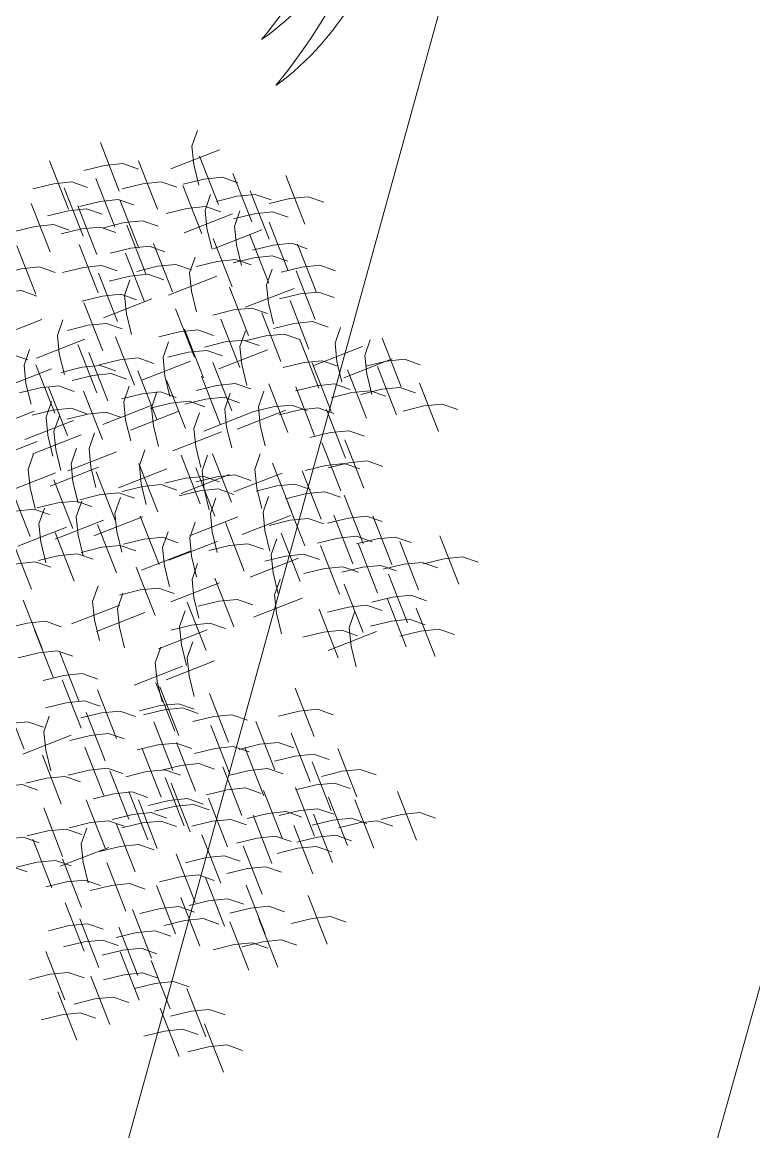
# Model space of a CAD drawing. Header units: millimetres. Extents: x 474016 to 477875, y 2288607 to 2292200.
# Drawn here: x 474496.41 to 474502.93, y 2289372.06 to 2289381.96 of the extents above; entities that cross this region are included whole.
import ezdxf

# ---------------------------------------------------------------- set-up
doc = ezdxf.new("R2010")
doc.units = ezdxf.units.MM
doc.header["$LTSCALE"] = 50
for name, color, linetype, lineweight in [('BANQUETA', 251, 'Continuous', 5), ('EXT', 3, 'Continuous', 5), ('JARDIN-HP', 64, 'Continuous', 5), ('JARDINES', 98, 'Continuous', 13)]:
    doc.layers.add(name, color=color, linetype=linetype, lineweight=lineweight)

# ---------------------------------------------------------------- blocks, each defined once
blk = doc.blocks.new('Plarbol-031')
for points in [[(0.1874, 2.608325), (0.40975, 2.455225)], [(0.197575, 2.439975), (0.2719, 2.521925), (0.34495, 2.5829), (0.428175, 2.60515)], [(-0.158175, 2.3142), (-0.240125, 2.388525), (-0.301075, 2.461575), (-0.3233, 2.5448)], [(-0.326475, 2.304025), (-0.173425, 2.526375)], [(-0.239475, 2.44125), (-0.01715, 2.28815)], [(-0.229325, 2.2729), (-0.155, 2.35485), (-0.08195, 2.415825), (0.001275, 2.438075)], [(-0.046375, 2.464125), (0.175975, 2.311025)], [(-0.0362, 2.295775), (0.038125, 2.377725), (0.111175, 2.4387), (0.1944, 2.46095)], [(0.07815, 2.43935), (0.300475, 2.28625)], [(0.0883, 2.271), (0.162625, 2.35295), (0.235675, 2.413925), (0.3189, 2.436175)], [(0.0845, 2.07725), (0.00255, 2.151575), (-0.058425, 2.224625), (-0.080675, 2.30785)], [(0.089575, 2.082975), (0.242675, 2.3053)], [(0.257925, 2.093125), (0.175975, 2.16745), (0.115, 2.2405), (0.09275, 2.323725)], [(0.250925, 2.3593), (0.473275, 2.2062)], [(0.2611, 2.19095), (0.335425, 2.2729), (0.408475, 2.3339), (0.4917, 2.356125)], [(0.43705, 2.347875), (0.6594, 2.194775)], [(0.447225, 2.179525), (0.52155, 2.261475), (0.5946, 2.32245), (0.677825, 2.3447)], [(-0.226775, 2.26655), (-0.00445, 2.11345)], [(-0.2166, 2.0982), (-0.142275, 2.18015), (-0.069225, 2.24115), (0.013975, 2.263375)], [(-0.08385, 2.067075), (0.06925, 2.289425)], [(0.20455, 2.2494), (0.4269, 2.0963)], [(0.214725, 2.08105), (0.28905, 2.163), (0.3621, 2.224), (0.445325, 2.246225)], [(-0.705725, 2.211275), (-0.4834, 2.0582)], [(-0.695575, 2.04295), (-0.62125, 2.1249), (-0.548175, 2.185875), (-0.464975, 2.2081)], [(-0.488475, 2.244325), (-0.266125, 2.091225)], [(-0.4783, 2.075975), (-0.403975, 2.157925), (-0.330925, 2.2189), (-0.247725, 2.24115)], [(0.50885, 2.228425), (0.731175, 2.07535)], [(0.519, 2.0601), (0.593325, 2.14205), (0.666375, 2.203025), (0.7496, 2.22525)], [(1.074225, 2.189675), (1.29655, 2.0366)], [(0.39705, 1.925425), (0.550125, 2.14775)], [(0.565375, 1.935575), (0.483425, 2.0099), (0.42245, 2.082975), (0.400225, 2.166175)], [(1.024025, 1.907625), (1.177125, 2.129975)], [(1.192375, 1.9178), (1.110425, 1.992125), (1.04945, 2.065175), (1.0272, 2.1484)], [(1.084375, 2.02135), (1.1587, 2.1033), (1.23175, 2.164275), (1.314975, 2.1865)], [(0.057175, 2.1268), (0.279525, 1.9737)], [(0.06735, 1.95845), (0.141675, 2.0404), (0.214725, 2.101375), (0.29795, 2.123625)], [(0.56855, 2.0836), (0.7909, 1.9305)], [(0.578725, 1.91525), (0.65305, 1.9972), (0.7261, 2.0582), (0.809325, 2.080425)], [(0.860125, 1.873975), (1.013225, 2.0963)], [(1.028475, 1.884125), (0.946525, 1.95845), (0.88555, 2.0315), (0.863325, 2.114725)], [(1.36515, 2.105825), (1.5875, 1.95275)], [(1.375325, 1.9375), (1.44965, 2.01945), (1.5227, 2.080425), (1.605925, 2.10265)], [(-0.6206, 2.044225), (-0.398275, 1.891125)], [(-0.61045, 1.875875), (-0.536125, 1.957825), (-0.463075, 2.0188), (-0.37985, 2.04105)], [(-0.45545, 2.022625), (-0.233125, 1.869525)], [(-0.445275, 1.854275), (-0.37095, 1.936225), (-0.2979, 1.9972), (-0.2147, 2.01945)], [(1.135825, 2.055025), (1.358175, 1.901925)], [(1.146, 1.886675), (1.220325, 1.968625), (1.293375, 2.0296), (1.3766, 2.051825)], [(-0.8709, 1.985125), (-0.64855, 1.83205)], [(-0.860725, 1.8168), (-0.7864, 1.89875), (-0.71335, 1.959725), (-0.630125, 1.98195)], [(0.031125, 1.753275), (0.184225, 1.9756)], [(0.199475, 1.763425), (0.117525, 1.83775), (0.05655, 1.9108), (0.0343, 1.994025)], [(0.268725, 1.96545), (0.49105, 1.81235)], [(0.278875, 1.7971), (0.3532, 1.87905), (0.42625, 1.940025), (0.509475, 1.962275)], [(-0.729875, 1.912075), (-0.507525, 1.758975)], [(-0.7197, 1.74375), (-0.645375, 1.8257), (-0.572325, 1.886675), (-0.4891, 1.9089)], [(-0.3519, 1.93305), (-0.129575, 1.77995)], [(-0.341725, 1.7647), (-0.2674, 1.84665), (-0.194375, 1.907625), (-0.11115, 1.929875)], [(-0.18485, 1.9324), (0.0375, 1.779325)], [(-0.174675, 1.764075), (-0.10035, 1.846025), (-0.0273, 1.907), (0.0559, 1.929225)], [(0.483425, 1.9483), (0.705775, 1.7952)], [(0.4936, 1.77995), (0.567925, 1.8619), (0.640975, 1.922875), (0.7242, 1.945125)], [(0.7242, 1.944475), (0.946525, 1.791375)], [(0.73435, 1.77615), (0.808675, 1.858075), (0.881725, 1.919075), (0.96495, 1.9413)], [(1.01705, 1.954), (1.239375, 1.800925)], [(1.0272, 1.785675), (1.101525, 1.867625), (1.174575, 1.9286), (1.2578, 1.950825)], [(-0.6187, 1.873325), (-0.39635, 1.720225)], [(-0.608525, 1.705), (-0.5342, 1.78695), (-0.46115, 1.847925), (-0.37795, 1.87015)], [(0.8449, 1.880325), (1.067225, 1.727225)], [(0.85505, 1.711975), (0.929375, 1.793925), (1.002425, 1.8549), (1.08565, 1.87715)], [(-0.275675, 1.809175), (-0.05335, 1.656075)], [(-0.2655, 1.640825), (-0.1912, 1.722775), (-0.11815, 1.78375), (-0.034925, 1.806)], [(0.32525, 1.80345), (0.5476, 1.65035)], [(0.335425, 1.635125), (0.40975, 1.71705), (0.4828, 1.77805), (0.566025, 1.800275)], [(0.4612, 1.58365), (0.6143, 1.806)], [(0.62955, 1.593825), (0.5476, 1.66815), (0.4866, 1.7412), (0.464375, 1.824425)], [(-0.826425, 1.7482), (-0.6041, 1.5951)], [(-0.81625, 1.57985), (-0.74195, 1.6618), (-0.668875, 1.722775), (-0.585675, 1.745)], [(0.843625, 1.729125), (1.06595, 1.576025)], [(-0.50055, 1.711975), (-0.2782, 1.558875)], [(-0.490375, 1.543625), (-0.41605, 1.625575), (-0.343, 1.686575), (-0.259775, 1.7088)], [(-0.18295, 1.4674), (-0.02985, 1.68975)], [(-0.0146, 1.477575), (-0.09655, 1.5519), (-0.157525, 1.62495), (-0.179775, 1.708175)], [(0.100375, 1.71515), (0.322725, 1.56205)], [(0.11055, 1.546825), (0.184875, 1.62875), (0.257925, 1.68975), (0.34115, 1.711975)], [(0.853775, 1.5608), (0.9281, 1.642725), (1.001175, 1.703725), (1.084375, 1.72595)], [(1.041825, 1.720875), (1.26415, 1.567775)], [(1.051975, 1.552525), (1.1263, 1.634475), (1.19935, 1.69545), (1.282575, 1.7177)], [(-0.3341, 1.64465), (-0.1118, 1.49155)], [(-0.32395, 1.4763), (-0.249625, 1.55825), (-0.1766, 1.619225), (-0.093375, 1.641475)], [(0.1982, 1.653525), (0.42055, 1.50045)], [(0.208375, 1.4852), (0.2827, 1.56715), (0.35575, 1.628125), (0.438975, 1.65035)], [(0.884275, 1.387375), (0.802325, 1.4617), (0.74135, 1.53475), (0.7191, 1.61795)], [(0.720375, 1.664325), (0.942725, 1.51125)], [(0.73055, 1.496), (0.804875, 1.57795), (0.877925, 1.638925), (0.96115, 1.66115)], [(1.20825, 1.644), (1.4306, 1.4909)], [(1.218425, 1.475675), (1.29275, 1.557625), (1.3658, 1.6186), (1.449025, 1.640825)], [(0.4161, 1.593175), (0.638425, 1.4401)], [(0.42625, 1.42485), (0.500575, 1.5068), (0.57365, 1.567775), (0.65685, 1.59)], [(0.715925, 1.3772), (0.869025, 1.59955)], [(1.117425, 1.5665), (1.33975, 1.4134)], [(1.127575, 1.398175), (1.2019, 1.4801), (1.27495, 1.5411), (1.358175, 1.563325)], [(-0.764175, 1.525225), (-0.541825, 1.372125)], [(-0.754, 1.356875), (-0.679675, 1.438825), (-0.606625, 1.4998), (-0.5234, 1.52205)], [(0.163275, 1.311775), (0.316375, 1.5341)], [(0.3316, 1.321925), (0.24965, 1.39625), (0.188675, 1.469325), (0.16645, 1.552525)], [(0.40785, 1.501075), (0.630175, 1.347975)], [(0.418, 1.332725), (0.492325, 1.414675), (0.565375, 1.475675), (0.6486, 1.4979)], [(0.7458, 1.281275), (0.66385, 1.3556), (0.60285, 1.42865), (0.580625, 1.511875)], [(1.896225, 1.5087), (2.118575, 1.3556)], [(1.9064, 1.34035), (1.980725, 1.4223), (2.053775, 1.4833), (2.137, 1.505525)], [(-0.311875, 1.476925), (-0.08955, 1.32385)], [(-0.3017, 1.3086), (-0.2274, 1.39055), (-0.15435, 1.451525), (-0.07115, 1.47375)], [(0.57745, 1.271125), (0.73055, 1.49345)], [(-0.075575, 1.421025), (0.14675, 1.26795)], [(-0.065425, 1.2527), (0.0089, 1.33465), (0.08195, 1.395625), (0.165175, 1.41785)], [(0.26935, 1.382925), (0.4917, 1.229825)], [(1.1155, 1.388), (1.33785, 1.2349)], [(1.125675, 1.21965), (1.2, 1.3016), (1.27305, 1.3626), (1.356275, 1.384825)], [(1.366425, 1.40515), (1.588775, 1.25205)], [(1.3766, 1.2368), (1.450925, 1.31875), (1.523975, 1.37975), (1.6072, 1.401975)], [(1.55065, 1.3988), (1.773, 1.2457)], [(1.560825, 1.23045), (1.63515, 1.3124), (1.7082, 1.3734), (1.791425, 1.395625)], [(-0.7629, 1.2025), (-0.688575, 1.28445), (-0.615525, 1.34545), (-0.5323, 1.367675)], [(-0.186125, 1.10975), (-0.26805, 1.184075), (-0.329025, 1.25715), (-0.35125, 1.34035)], [(0.119425, 1.339725), (0.341775, 1.186625)], [(0.1296, 1.171375), (0.203925, 1.253325), (0.276975, 1.3143), (0.3602, 1.33655)], [(0.279525, 1.214575), (0.35385, 1.296525), (0.4269, 1.3575), (0.510125, 1.37975)], [(0.6702, 1.10785), (0.58825, 1.182175), (0.527275, 1.255225), (0.505025, 1.33845)], [(1.05135, 1.10785), (0.9694, 1.182175), (0.908425, 1.255225), (0.886175, 1.33845)], [(0.9656, 1.33465), (1.187925, 1.18155)], [(0.97575, 1.1663), (1.050075, 1.24825), (1.123125, 1.309225), (1.20635, 1.331475)], [(1.739325, 1.367675), (1.96165, 1.214575)], [(1.749475, 1.199325), (1.8238, 1.281275), (1.896875, 1.342275), (1.980075, 1.3645)], [(-0.596475, 1.057675), (-0.443375, 1.28)], [(-0.354425, 1.0996), (-0.201375, 1.321925)], [(-0.215975, 1.27875), (0.00635, 1.12565)], [(-0.2058, 1.1104), (-0.1315, 1.19235), (-0.058425, 1.253325), (0.024775, 1.27555)], [(-0.145475, 1.27555), (0.076875, 1.122475)], [(-0.1353, 1.107225), (-0.060975, 1.189175), (0.012075, 1.25015), (0.0953, 1.272375)], [(0.2592, 1.0634), (0.412275, 1.285725)], [(0.427525, 1.07355), (0.345575, 1.147875), (0.2846, 1.220925), (0.262375, 1.30415)], [(0.50185, 1.0977), (0.65495, 1.320025)], [(0.883, 1.0977), (1.0361, 1.320025)], [(1.38105, 1.2889), (1.603375, 1.1358)], [(1.3912, 1.12055), (1.465525, 1.2025), (1.538575, 1.2635), (1.6218, 1.285725)], [(0.12325, 1.007475), (0.27635, 1.229825)], [(0.2916, 1.01765), (0.20965, 1.091975), (0.14865, 1.165025), (0.126425, 1.24825)], [(1.1225, 1.226), (1.344825, 1.072925)], [(1.13265, 1.057675), (1.206975, 1.139625), (1.28005, 1.2006), (1.36325, 1.222825)], [(1.570975, 1.23555), (1.793325, 1.08245)], [(1.58115, 1.0672), (1.655475, 1.14915), (1.728525, 1.210125), (1.81175, 1.232375)], [(0.660675, 0.938875), (0.813775, 1.161225)], [(0.829, 0.94905), (0.747075, 1.023375), (0.686075, 1.096425), (0.66385, 1.17965)], [(0.681, 1.199975), (0.903325, 1.046875)], [(0.69115, 1.031625), (0.765475, 1.113575), (0.83855, 1.17455), (0.92175, 1.1968)], [(1.041825, 0.938875), (1.194925, 1.161225)], [(1.21015, 0.94905), (1.128225, 1.023375), (1.067225, 1.096425), (1.045, 1.17965)], [(1.786325, 1.193625), (2.008675, 1.040525)], [(1.7965, 1.025275), (1.870825, 1.107225), (1.943875, 1.1682), (2.0271, 1.19045)], [(-0.4116, 0.87535), (-0.258525, 1.0977)], [(-0.2433, 0.885525), (-0.325225, 0.95985), (-0.3862, 1.0329), (-0.408425, 1.116125)], [(-0.0559, 1.094525), (0.16645, 0.941425)], [(0.550775, 1.102775), (0.7731, 0.949675)], [(0.560925, 0.934425), (0.63525, 1.016375), (0.708325, 1.077375), (0.791525, 1.0996)], [(1.411525, 1.1193), (1.633875, 0.9662)], [(1.4217, 0.95095), (1.496025, 1.0329), (1.569075, 1.093875), (1.6523, 1.116125)], [(2.00485, 1.128825), (2.2272, 0.975725)], [(2.015025, 0.960475), (2.08935, 1.042425), (2.1624, 1.1034), (2.245625, 1.12565)], [(-0.6168, 0.9014), (-0.542475, 0.98335), (-0.469425, 1.044325), (-0.3862, 1.066575)], [(-0.33665, 1.0691), (-0.114325, 0.916)], [(-0.326475, 0.900775), (-0.25215, 0.9827), (-0.179125, 1.0437), (-0.095925, 1.065925)], [(-0.045725, 0.926175), (0.0286, 1.008125), (0.10165, 1.0691), (0.184875, 1.09135)], [(0.649225, 1.0907), (0.871575, 0.9376)], [(0.6594, 0.922375), (0.733725, 1.0043), (0.806775, 1.0653), (0.89, 1.087525)], [(1.20635, 1.05895), (1.428675, 0.90585)], [(1.216525, 0.8906), (1.290825, 0.97255), (1.3639, 1.033525), (1.4471, 1.055775)], [(1.851125, 1.0869), (2.073475, 0.9338)], [(1.8613, 0.91855), (1.935625, 1.0005), (2.008675, 1.061475), (2.091875, 1.083725)], [(-0.21725, 1.010025), (0.0051, 0.856925)], [(-0.207075, 0.841675), (-0.13275, 0.923625), (-0.0597, 0.984625), (0.023525, 1.00685)], [(0.3748, 0.780075), (0.5279, 1.0024)], [(0.54315, 0.790225), (0.4612, 0.86455), (0.400225, 0.9376), (0.377975, 1.020825)], [(0.819475, 0.780075), (0.972575, 1.0024)], [(0.987825, 0.790225), (0.905875, 0.86455), (0.8449, 0.9376), (0.82265, 1.020825)], [(1.200625, 0.780075), (1.353725, 1.0024)], [(1.368975, 0.790225), (1.287025, 0.86455), (1.22605, 0.9376), (1.2038, 1.020825)], [(1.624975, 1.022725), (1.847325, 0.869625)], [(1.63515, 0.8544), (1.709475, 0.93635), (1.782525, 0.997325), (1.86575, 1.01955)], [(-0.16705, 0.71655), (-0.013975, 0.938875)], [(0.001275, 0.7267), (-0.080675, 0.801025), (-0.14165, 0.874075), (-0.163875, 0.9573)], [(0.109275, 0.706375), (0.262375, 0.928725)], [(0.277625, 0.71655), (0.195675, 0.790875), (0.134675, 0.863925), (0.11245, 0.94715)], [(0.39195, 0.94395), (0.6143, 0.790875)], [(0.402125, 0.775625), (0.47645, 0.857575), (0.5495, 0.91855), (0.632725, 0.940775)], [(0.935725, 0.941425), (1.158075, 0.788325)], [(0.9459, 0.773075), (1.020225, 0.855025), (1.093275, 0.916), (1.1765, 0.93825)], [(1.9172, 0.7013), (1.83525, 0.775625), (1.77425, 0.848675), (1.752025, 0.9319)], [(-0.36205, 0.642225), (-0.209, 0.86455)], [(-0.091475, 0.6778), (0.061625, 0.900125)], [(0.076875, 0.68795), (-0.005075, 0.762275), (-0.06605, 0.835325), (-0.0883, 0.91855)], [(1.74885, 0.691125), (1.90195, 0.913475)], [(0.07625, 0.58885), (0.229325, 0.8112)], [(0.244575, 0.599025), (0.162625, 0.67335), (0.10165, 0.7464), (0.079425, 0.829625)], [(0.8017, 0.6149), (0.9548, 0.83725)], [(0.970025, 0.625075), (0.8881, 0.6994), (0.8271, 0.77245), (0.804875, 0.85565)], [(1.332125, 0.6168), (1.485225, 0.83915)], [(1.500475, 0.626975), (1.418525, 0.7013), (1.35755, 0.77435), (1.3353, 0.857575)], [(1.5913, 0.842325), (1.81365, 0.689225)], [(1.601475, 0.673975), (1.6758, 0.755925), (1.74885, 0.8169), (1.832075, 0.83915)], [(0.23315, 0.78515), (0.455475, 0.63205)], [(0.2433, 0.6168), (0.317625, 0.69875), (0.3907, 0.75975), (0.4739, 0.781975)], [(-0.262325, 0.520875), (-0.10925, 0.743225)], [(0.4091, 0.5031), (0.5622, 0.725425)], [(0.57745, 0.51325), (0.4955, 0.587575), (0.434525, 0.66065), (0.412275, 0.74385)], [(0.550775, 0.721625), (0.7731, 0.568525)], [(0.560925, 0.553275), (0.63525, 0.635225), (0.708325, 0.696225), (0.791525, 0.71845)], [(0.7134, 0.4942), (0.8665, 0.71655)], [(0.881725, 0.504375), (0.7998, 0.5787), (0.7388, 0.65175), (0.716575, 0.734975)], [(-0.091475, 0.439575), (0.061625, 0.6619)], [(0.076875, 0.449725), (-0.005075, 0.52405), (-0.06605, 0.597125), (-0.0883, 0.680325)], [(0.931925, 0.443375), (1.085025, 0.665725)], [(1.10025, 0.45355), (1.018325, 0.527875), (0.957325, 0.600925), (0.9351, 0.68415)], [(1.051975, 0.67145), (1.274325, 0.51835)], [(1.06215, 0.5031), (1.136475, 0.58505), (1.209525, 0.646025), (1.29275, 0.668275)], [(0.074325, 0.626325), (0.296675, 0.47325)], [(0.0845, 0.458), (0.158825, 0.53995), (0.231875, 0.600925), (0.3151, 0.62315)], [(0.25285, 0.375425), (0.405925, 0.59775)], [(0.421175, 0.385575), (0.339225, 0.4599), (0.27825, 0.53295), (0.256025, 0.616175)], [(0.39195, 0.5628), (0.6143, 0.409725)], [(0.402125, 0.394475), (0.47645, 0.476425), (0.5495, 0.5374), (0.632725, 0.559625)], [(-0.084475, 0.467525), (0.13785, 0.314425)], [(-0.074325, 0.299175), (0, 0.381125), (0.073075, 0.442125), (0.156275, 0.46435)], [(0.2808, 0.247725), (0.19885, 0.32205), (0.13785, 0.3951), (0.115625, 0.478325)], [(0.681, 0.491025), (0.903325, 0.337925)], [(0.69115, 0.322675), (0.765475, 0.404625), (0.83855, 0.465625), (0.92175, 0.48785)], [(1.003075, 0.489125), (1.2254, 0.336025)], [(1.013225, 0.320775), (1.08755, 0.402725), (1.1606, 0.4637), (1.243825, 0.48595)], [(0.11245, 0.237575), (0.26555, 0.4599)], [(0.23315, 0.404), (0.455475, 0.2509)], [(1.015775, 0.204525), (1.168875, 0.426875)], [(1.184125, 0.2147), (1.102175, 0.289025), (1.041175, 0.362075), (1.01895, 0.4453)], [(1.71645, 0.432575), (1.9388, 0.2795)], [(1.726625, 0.26425), (1.80095, 0.3462), (1.874, 0.407175), (1.957225, 0.4294)], [(0.2433, 0.23565), (0.317625, 0.3176), (0.3907, 0.3786), (0.4739, 0.400825)], [(0.737525, 0.069225), (0.655575, 0.14355), (0.5946, 0.2166), (0.572375, 0.299825)], [(0.697525, 0.099725), (0.8506, 0.32205)], [(0.86585, 0.109875), (0.7839, 0.1842), (0.722925, 0.25725), (0.7007, 0.340475)], [(1.138375, 0.094), (1.291475, 0.316325)], [(1.306725, 0.10415), (1.224775, 0.178475), (1.163775, 0.25155), (1.14155, 0.33475)], [(2.075375, 0.29855), (2.2977, 0.14545)], [(2.085525, 0.1302), (2.15985, 0.21215), (2.232925, 0.273125), (2.316125, 0.295375)], [(0.074325, 0.245175), (0.296675, 0.0921)], [(0.0845, 0.07685), (0.158825, 0.1588), (0.231875, 0.219775), (0.3151, 0.242)], [(0.5692, 0.05905), (0.7223, 0.2814)], [(2.456525, 0.28585), (2.67885, 0.13275)], [(2.466675, 0.1175), (2.541, 0.19945), (2.614075, 0.260425), (2.697275, 0.282675)], [(1.0164, -0.022225), (1.1695, 0.200075)], [(1.18475, -0.012075), (1.1028, 0.062225), (1.041825, 0.1353), (1.019575, 0.2185)], [(1.644025, 0.17595), (1.866375, 0.022875)], [(1.6542, 0.007625), (1.728525, 0.08955), (1.801575, 0.150525), (1.8848, 0.172775)], [(1.830175, 0.228025), (2.0525, 0.07495)], [(1.840325, 0.0597), (1.91465, 0.14165), (1.9877, 0.202625), (2.070925, 0.22485)], [(1.364525, 0.1607), (1.586875, 0.007625)], [(1.3747, -0.007625), (1.449025, 0.0743), (1.522075, 0.1353), (1.605275, 0.157525)], [(2.004225, 0.16515), (2.22655, 0.012075)], [(2.014375, -0.003175), (2.0887, 0.07875), (2.161775, 0.139725), (2.244975, 0.161975)], [(2.2977, 0.127025), (2.52005, -0.02605)], [(2.307875, -0.041275), (2.3822, 0.04065), (2.45525, 0.101625), (2.538475, 0.12385)], [(2.177, 0.062225), (2.39935, -0.090825)], [(2.187175, -0.106075), (2.2615, -0.024125), (2.33455, 0.03685), (2.417775, 0.05905)], [(0.2916, 0.020325), (0.513925, -0.13275)], [(0.30175, -0.148), (0.376075, -0.06605), (0.449125, -0.005075), (0.53235, 0.01715)], [(1.1028, 0.0521), (1.32515, -0.101)], [(1.112975, -0.11625), (1.1873, -0.0343), (1.26035, 0.026675), (1.343575, 0.048925)], [(1.132025, 0.04575), (1.35435, -0.10735)], [(1.1422, -0.1226), (1.216525, -0.04065), (1.289575, 0.020325), (1.372775, 0.042575)], [(1.463, 0.02795), (1.685325, -0.12515)], [(1.47315, -0.140375), (1.547475, -0.05845), (1.620525, 0.00255), (1.70375, 0.024775)], [(1.67325, 0.0324), (1.8956, -0.1207)], [(1.683425, -0.13595), (1.75775, -0.054), (1.8308, 0.007), (1.914025, 0.029225)], [(2.0074, 0.007), (2.229725, -0.1461)], [(2.017575, -0.16135), (2.091875, -0.0794), (2.16495, -0.018425), (2.24815, 0.003825)], [(2.161775, -0.05525), (2.3841, -0.20835)], [(0.427525, -0.07305), (0.649875, -0.22615)], [(0.4377, -0.2414), (0.512025, -0.15945), (0.585075, -0.09845), (0.6683, -0.076225)], [(0.6016, -0.097825), (0.823925, -0.250925)], [(0.61175, -0.266175), (0.686075, -0.184225), (0.759125, -0.123225), (0.84235, -0.101)], [(1.63515, -0.114975), (1.857475, -0.268075)], [(1.87845, -0.09845), (2.100775, -0.25155)], [(1.8886, -0.2668), (1.962925, -0.18485), (2.035975, -0.123875), (2.1192, -0.101625)], [(2.171925, -0.2236), (2.24625, -0.14165), (2.3193, -0.080675), (2.402525, -0.05845)], [(0.8722, -0.149275), (1.09455, -0.302375)], [(0.882375, -0.317625), (0.9567, -0.235675), (1.02975, -0.1747), (1.112975, -0.15245)], [(1.206975, -0.123225), (1.429325, -0.276325)], [(1.21715, -0.291575), (1.291475, -0.209625), (1.364525, -0.14865), (1.44775, -0.1264)], [(1.36515, -0.145475), (1.5875, -0.298575)], [(1.375325, -0.3138), (1.44965, -0.23185), (1.5227, -0.170875), (1.605925, -0.14865)], [(1.6453, -0.283325), (1.719625, -0.201375), (1.792675, -0.140375), (1.8759, -0.11815)], [(2.10905, -0.160725), (2.331375, -0.3138)], [(2.1192, -0.32905), (2.193525, -0.2471), (2.266575, -0.186125), (2.3498, -0.1639)], [(0.690525, -0.20835), (0.912875, -0.36145)], [(0.7007, -0.3767), (0.775025, -0.29475), (0.848075, -0.233775), (0.931275, -0.211525)], [(0.88935, -0.278225), (1.1117, -0.431325)], [(0.899525, -0.446575), (0.97385, -0.364625), (1.0469, -0.30365), (1.130125, -0.2814)], [(1.235575, -0.27125), (1.4579, -0.42435)], [(1.245725, -0.4396), (1.32005, -0.35765), (1.3931, -0.29665), (1.476325, -0.274425)], [(1.9045, -0.23505), (2.126825, -0.388125)], [(1.91465, -0.403375), (1.988975, -0.321425), (2.062025, -0.26045), (2.14525, -0.238225)], [(1.41725, -0.32905), (1.6396, -0.48215)], [(1.427425, -0.4974), (1.50175, -0.41545), (1.5748, -0.354475), (1.658, -0.332225)], [(1.46045, -0.33605), (1.682775, -0.48915)], [(1.470625, -0.504375), (1.544925, -0.422425), (1.618, -0.36145), (1.7012, -0.339225)], [(1.663725, -0.2922), (1.886075, -0.4453)], [(1.6739, -0.46055), (1.748225, -0.3786), (1.821275, -0.317625), (1.9045, -0.295375)], [(0.9065, -0.632075), (0.824575, -0.55775), (0.763575, -0.4847), (0.74135, -0.401475)], [(1.9515, -0.394475), (2.173825, -0.547575)], [(1.96165, -0.562825), (2.035975, -0.480875), (2.10905, -0.4199), (2.19225, -0.39765)], [(0.738175, -0.642225), (0.891275, -0.4199)], [(0.984, -0.431325), (1.20635, -0.584425)], [(0.994175, -0.599675), (1.0685, -0.517725), (1.14155, -0.45675), (1.224775, -0.4345)], [(2.3752, -0.420525), (2.59755, -0.573625)], [(2.385375, -0.588875), (2.4597, -0.506925), (2.53275, -0.44595), (2.615975, -0.4237)], [(0.507575, -0.4631), (0.7299, -0.6162)], [(0.51775, -0.631425), (0.59205, -0.549475), (0.665125, -0.4885), (0.748325, -0.466275)], [(1.159975, -0.461175), (1.382325, -0.614275)], [(1.17015, -0.629525), (1.244475, -0.547575), (1.317525, -0.4866), (1.400725, -0.464375)], [(1.301625, -0.49485), (1.523975, -0.64795)], [(1.3118, -0.6632), (1.386125, -0.58125), (1.459175, -0.520275), (1.5424, -0.498025)], [(1.3677, -0.503125), (1.59005, -0.6562)], [(1.377875, -0.67145), (1.4522, -0.5895), (1.52525, -0.528525), (1.60845, -0.5063)], [(1.741875, -0.46755), (1.9642, -0.620625)], [(1.752025, -0.635875), (1.82635, -0.553925), (1.8994, -0.49295), (1.982625, -0.470725)], [(2.079175, -0.55585), (2.301525, -0.708925)], [(2.08935, -0.724175), (2.163675, -0.642225), (2.236725, -0.58125), (2.31995, -0.559025)], [(0.8252, -0.59015), (1.047525, -0.74325)], [(0.835375, -0.758475), (0.909675, -0.676525), (0.98275, -0.61555), (1.06595, -0.593325)], [(1.6866, -0.625075), (1.908925, -0.778175)], [(1.69675, -0.793425), (1.771075, -0.711475), (1.84415, -0.6505), (1.92735, -0.62825)], [(1.142825, -0.653675), (1.36515, -0.806775)], [(1.153, -0.822), (1.2273, -0.74005), (1.300375, -0.679075), (1.383575, -0.65685)], [(1.340375, -0.668275), (1.562725, -0.821375)], [(1.35055, -0.836625), (1.424875, -0.754675), (1.497925, -0.6937), (1.58115, -0.67145)], [(1.88225, -0.6416), (2.1046, -0.7947)], [(1.892425, -0.80995), (1.96675, -0.728), (2.0398, -0.667), (2.123025, -0.644775)], [(2.230375, -0.663825), (2.4527, -0.816925)], [(2.240525, -0.832175), (2.31485, -0.750225), (2.387925, -0.68925), (2.471125, -0.667)], [(0.67655, -0.9173), (0.750875, -0.83535), (0.823925, -0.774375), (0.90715, -0.752125)], [(1.224775, -1.015125), (1.377875, -0.792775)], [(1.3931, -1.00495), (1.311175, -0.930625), (1.250175, -0.857575), (1.22795, -0.774375)], [(1.83335, -0.79915), (2.055675, -0.952225)], [(1.8435, -0.967475), (1.917825, -0.885525), (1.990875, -0.82455), (2.0741, -0.802325)], [(2.11475, -0.7604), (2.3371, -0.913475)], [(2.124925, -0.928725), (2.19925, -0.846775), (2.2723, -0.7858), (2.355525, -0.763575)], [(0.984, -0.812475), (1.20635, -0.965575)], [(0.994175, -0.980825), (1.0685, -0.898875), (1.14155, -0.8379), (1.224775, -0.81565)], [(1.4147, -0.8633), (1.63705, -1.0164)], [(1.693575, -0.8182), (1.915925, -0.9713)], [(1.70375, -0.98655), (1.778075, -0.9046), (1.851125, -0.8436), (1.93435, -0.821375)], [(1.424875, -1.03165), (1.4992, -0.9497), (1.57225, -0.8887), (1.655475, -0.866475)], [(0.835375, -1.139625), (0.909675, -1.057675), (0.98275, -0.9967), (1.06595, -0.974475)], [(1.029125, -0.978275), (1.25145, -1.131375)], [(1.2127, -0.977), (1.43505, -1.1301)], [(1.039275, -1.146625), (1.1136, -1.064675), (1.18665, -1.0037), (1.269875, -0.98145)], [(1.222875, -1.14535), (1.2972, -1.0634), (1.37025, -1.002425), (1.45345, -0.980175)], [(1.661825, -0.990975), (1.88415, -1.144075)], [(1.671975, -1.159325), (1.7463, -1.077375), (1.819375, -1.0164), (1.902575, -0.99415)], [(0.86775, -1.300975), (0.942075, -1.21905), (1.01515, -1.15805), (1.09835, -1.135825)], [(1.652925, -1.1066), (1.875275, -1.2597)], [(1.6631, -1.27495), (1.737425, -1.193), (1.810475, -1.132), (1.8937, -1.109775)], [(1.351175, -1.157425), (1.573525, -1.310525)], [(1.36135, -1.32575), (1.435675, -1.243825), (1.508725, -1.182825), (1.59195, -1.1606)], [(1.46235, -1.1841), (1.6847, -1.3372)], [(1.472525, -1.35245), (1.54685, -1.2705), (1.6199, -1.2095), (1.703125, -1.187275)], [(1.730425, -1.20825), (1.952775, -1.361325)], [(1.8886, -1.155525), (2.11095, -1.3086)], [(1.898775, -1.32385), (1.9731, -1.2419), (2.04615, -1.180925), (2.129375, -1.1587)], [(2.12365, -1.1714), (2.345975, -1.3245)], [(2.133825, -1.339725), (2.20815, -1.2578), (2.2812, -1.1968), (2.3644, -1.174575)], [(1.7406, -1.376575), (1.814925, -1.294625), (1.887975, -1.23365), (1.9712, -1.211425)], [(2.30215, -1.273025), (2.5245, -1.426125)], [(2.312325, -1.441375), (2.38665, -1.359425), (2.4597, -1.29845), (2.542925, -1.2762)], [(2.066475, -1.334025), (2.288825, -1.487125)], [(2.07665, -1.50235), (2.150975, -1.420425), (2.224025, -1.359425), (2.307225, -1.3372)], [(1.410275, -1.422325), (1.6326, -1.575425)], [(1.420425, -1.59065), (1.49475, -1.508725), (1.5678, -1.447725), (1.651025, -1.4255)], [(1.674525, -1.398175), (1.896875, -1.551275)], [(1.6847, -1.566525), (1.759025, -1.484575), (1.832075, -1.4236), (1.9153, -1.40135)], [(1.5786, -1.56145), (1.80095, -1.714525)], [(1.588775, -1.729775), (1.6631, -1.647825), (1.73615, -1.58685), (1.819375, -1.564625)]]:
    blk.add_lwpolyline(points)
blk = doc.blocks.new('A$C41BB26E9')
at = {"color": 56, "true_color": 0x7a7a00}
for centre, major_axis, start_param, end_param in [((3.7802, -1.3807), (-1.5988, 0.3879), 3.86745, 4.883323), ((3.7035, -2.1029), (-2.624, 0.6366), 4.179349, 4.820469), ((4.122, -1.2835), (-1.5343, 0.3722), 3.888492, 4.926001), ((3.2901, -2.2819), (-2.8137, 0.6826), 4.170125, 4.780311)]:
    blk.add_ellipse(centre, major_axis=major_axis, ratio=0.714286, start_param=start_param, end_param=end_param, dxfattribs=at)

msp = doc.modelspace()

# ---------------------------------------------------------------- linework, layer by layer
at = {"layer": 'BANQUETA'}
msp.add_lwpolyline([(474526.2767, 2289446.303), (474545.9807, 2289430.238, -0.298203), (474547.3055, 2289426.0615), (474489.1461, 2289217.8975, -0.414214), (474484.2173, 2289215.1213), (474462.5472, 2289221.1758, -0.414214), (474461.1591, 2289223.6402), (474523.0866, 2289445.2911, -0.540591)], format="xyb", close=True, dxfattribs=at)
at = {"layer": 'JARDINES'}
msp.add_lwpolyline([(474502.9007, 2289392.1113), (474494.1942, 2289360.5573, -0.734565), (474489.5035, 2289362.3555), (474497.9922, 2289393.1203, -0.465751)], format="xyb", close=True, dxfattribs=at)

# ---------------------------------------------------------------- block references
at = {"layer": 'EXT', "xscale": 1.71989999994179, "yscale": 1.71989999994179, "zscale": 1.71989999994179, "rotation": 325.9356466897348}
msp.add_blockref('Plarbol-031', (474495.9781, 2289377.0531), dxfattribs=at)
at = {"layer": 'JARDIN-HP', "color": 8, "xscale": 1.499999999826813, "yscale": 1.499999999826813, "zscale": 1.499999999826813, "rotation": 266.6565195172511}
msp.add_blockref('A$C41BB26E9', (474500.3586, 2289389.4504), dxfattribs=at)

doc.saveas('drawing.dxf')
